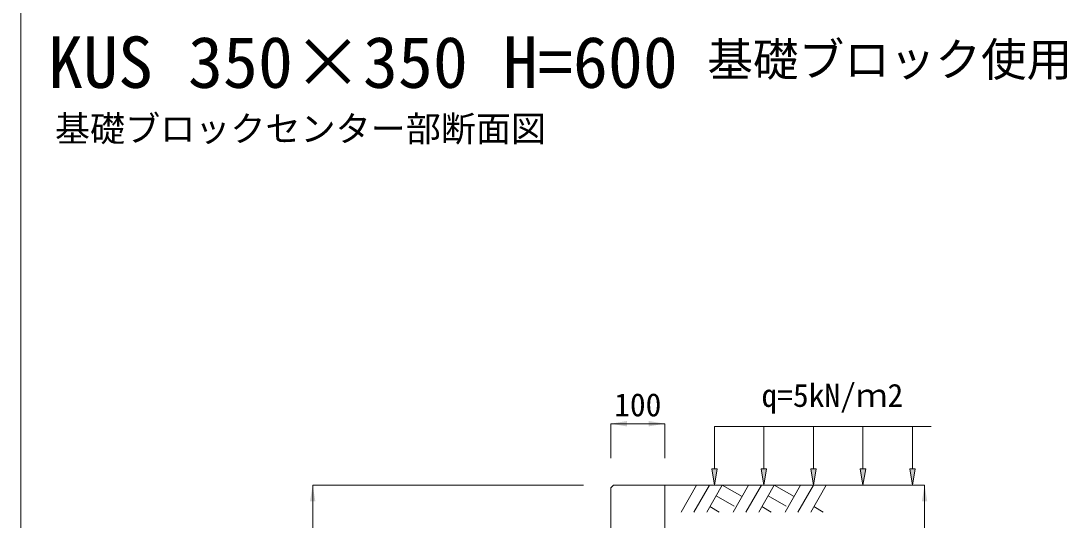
# Model space of a CAD drawing. Units: millimetres at full size, sheet at 1:40; details may follow other scales. Extents: x 206103 to 244503, y 883348 to 903496.
# Drawn here: x 213303 to 215234, y 895299 to 896221 of the extents above; entities that cross this region are included whole.
import ezdxf
from ezdxf.enums import TextEntityAlignment as Align

# ---------------------------------------------------------------- set-up
doc = ezdxf.new("R2010")
doc.units = ezdxf.units.MM
doc.header["$LTSCALE"] = 40
for name, color, linetype, lineweight in [('0_2', 7, 'Continuous', 20), ('パネックスKUS', 2, 'Continuous', 20), ('図枠', 5, 'Continuous', 13), ('寸法線', 7, 'Continuous', 13), ('ﾊｯﾁﾝｸﾞ', 7, 'Continuous', 5)]:
    doc.layers.add(name, color=color, linetype=linetype, lineweight=lineweight)
doc.layers.add('文字', color=7, linetype='Continuous')
doc.styles.add('ＭＳ ゴシック', font='')
doc.styles.get('ＭＳ ゴシック').set_extended_font_data('MS Gothic')

# ---------------------------------------------------------------- blocks, each defined once
blk = doc.blocks.new('filled_arrow')
at = {"color": 0, "linetype": 'Continuous', "lineweight": -2}
blk.add_solid([(7.5, 1.25), (0, 0), (7.5, -1.25)], dxfattribs=at)

msp = doc.modelspace()

# ---------------------------------------------------------------- hatches: boundary and pattern name
at = {"layer": '寸法線'}
for points in [[(214588.12, 895393.33), (214583.12, 895363.33), (214578.12, 895393.33)], [(214679.53, 895393.33), (214674.53, 895363.33), (214669.53, 895393.33)], [(214770.95, 895393.33), (214765.95, 895363.33), (214760.95, 895393.33)], [(214862.36, 895393.33), (214857.36, 895363.33), (214852.36, 895393.33)], [(214953.77, 895393.33), (214948.77, 895363.33), (214943.77, 895393.33)]]:
    msp.add_hatch(color=256, dxfattribs=at).paths.add_polyline_path(points)

# ---------------------------------------------------------------- linework, layer by layer
at = {"layer": '0_2'}
msp.add_line((214491.71, 895363.33), (214891.71, 895363.33), dxfattribs=at)
at = {"layer": 'パネックスKUS'}
for p, q in [((214396.71, 895363.33), (214391.71, 895358.33)), ((214491.71, 895363.33), (214396.71, 895363.33)), ((214491.71, 894248.33), (214491.71, 895363.33)), ((214391.71, 895358.33), (214391.71, 894763.33))]:
    msp.add_line(p, q, dxfattribs=at)
at = {"layer": '図枠'}
msp.add_line((213303.21, 903148.33), (213303.21, 883448.33), dxfattribs=at)
at = {"layer": '寸法線'}
for p, q in [((214391.71, 895476.88), (214491.71, 895476.88)), ((214391.71, 895413.33), (214391.71, 895476.88)), ((214491.71, 895413.33), (214491.71, 895476.88)), ((213841.71, 894763.33), (213841.71, 895363.33)), ((214341.71, 895363.33), (213841.71, 895363.33)), ((214540.21, 895363.33), (214971.05, 895363.33)), ((214971.05, 894248.33), (214971.05, 895363.33))]:
    msp.add_line(p, q, dxfattribs=at)
at = {"layer": '寸法線', "lineweight": 9}
for p, q in [((214983.12, 895471.88), (214583.12, 895471.88)), ((214583.12, 895393.33), (214583.12, 895471.88)), ((214674.53, 895393.33), (214674.53, 895471.88)), ((214765.95, 895393.33), (214765.95, 895471.88)), ((214857.36, 895393.33), (214857.36, 895471.88)), ((214948.77, 895393.33), (214948.77, 895471.88))]:
    msp.add_line(p, q, dxfattribs=at)
for points in [[(214588.12, 895393.33), (214583.12, 895363.33), (214578.12, 895393.33)], [(214679.53, 895393.33), (214674.53, 895363.33), (214669.53, 895393.33)], [(214770.95, 895393.33), (214765.95, 895363.33), (214760.95, 895393.33)], [(214862.36, 895393.33), (214857.36, 895363.33), (214852.36, 895393.33)], [(214953.77, 895393.33), (214948.77, 895363.33), (214943.77, 895393.33)]]:
    msp.add_lwpolyline(points, close=True, dxfattribs=at)
at = {"layer": 'ﾊｯﾁﾝｸﾞ', "lineweight": 9}
for p, q in [((214550.36, 895363.32), (214521.71, 895313.7)), ((214573.98, 895363.32), (214545.33, 895313.7)), ((214597.6, 895363.32), (214568.95, 895313.7)), ((214597.6, 895363.32), (214634.17, 895342.21)), ((214646.36, 895363.32), (214617.71, 895313.7)), ((214669.98, 895363.32), (214641.33, 895313.7)), ((214693.6, 895363.32), (214664.95, 895313.7)), ((214693.6, 895363.32), (214730.17, 895342.21)), ((214742.35, 895363.32), (214713.71, 895313.7)), ((214765.98, 895363.32), (214737.33, 895313.7)), ((214789.6, 895363.32), (214760.95, 895313.7)), ((214586.18, 895343.54), (214619.59, 895324.25)), ((214682.18, 895343.54), (214715.59, 895324.25)), ((214574.76, 895323.75), (214592.17, 895313.7)), ((214670.75, 895323.75), (214688.17, 895313.7)), ((214766.76, 895323.75), (214784.17, 895313.7))]:
    msp.add_line(p, q, dxfattribs=at)

# ---------------------------------------------------------------- block references
at = {"layer": '寸法線', "xscale": 4, "yscale": 4}
msp.add_blockref('filled_arrow', (214391.71, 895476.88), dxfattribs=at)
for p, rotation in [((214491.71, 895476.88), 180), ((213841.71, 895363.33), 270), ((214971.05, 895363.33), 270)]:
    msp.add_blockref('filled_arrow', p, dxfattribs=dict(at, rotation=rotation))

# ---------------------------------------------------------------- texts
at = {"layer": '0_2', "style": 'ＭＳ ゴシック'}
msp.add_text('基礎ブロックセンター部断面図', height=47.47, dxfattribs=at).set_placement((213365.97, 895983.91), align=Align.BOTTOM_LEFT)
at = {"layer": '寸法線', "style": 'ＭＳ ゴシック'}
msp.add_text('100', height=42.72, dxfattribs=at).set_placement((214441.71, 895511.88), align=Align.MIDDLE_CENTER)
at = {"layer": '文字', "style": 'ＭＳ ゴシック'}
for s, height, p in [('KUS 350×350 H=600', 94.94, (213353.21, 896068.83)), ('q=5kN/ｍ2', 42.72, (214670.01, 895495.15))]:
    msp.add_text(s, height=height, dxfattribs=at).set_placement(p, align=Align.BOTTOM_LEFT)
msp.add_text('基礎ブロック使用', height=61.71, dxfattribs=at).set_placement((215243.58, 896149.79), align=Align.MIDDLE_RIGHT)

doc.saveas('drawing.dxf')
